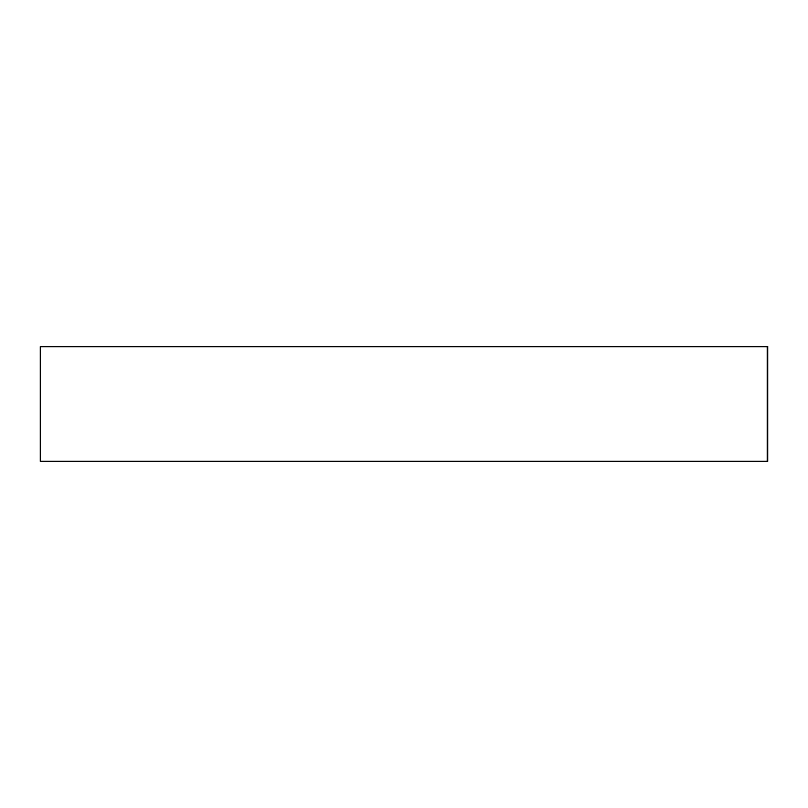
<?xml version="1.0" encoding="UTF-8"?>
<svg xmlns="http://www.w3.org/2000/svg" width="808" height="808" viewBox="0 0 808 808"><rect width="100%" height="100%" fill="white"/><g stroke="black" fill="none" stroke-linecap="round" stroke-linejoin="round"><path stroke-width="1.21" d="M767.398 346.602L767.398 461.398M767.6 346.602L40.4 346.602L40.4 461.398L767.6 461.398L767.6 346.602"/></g></svg>
